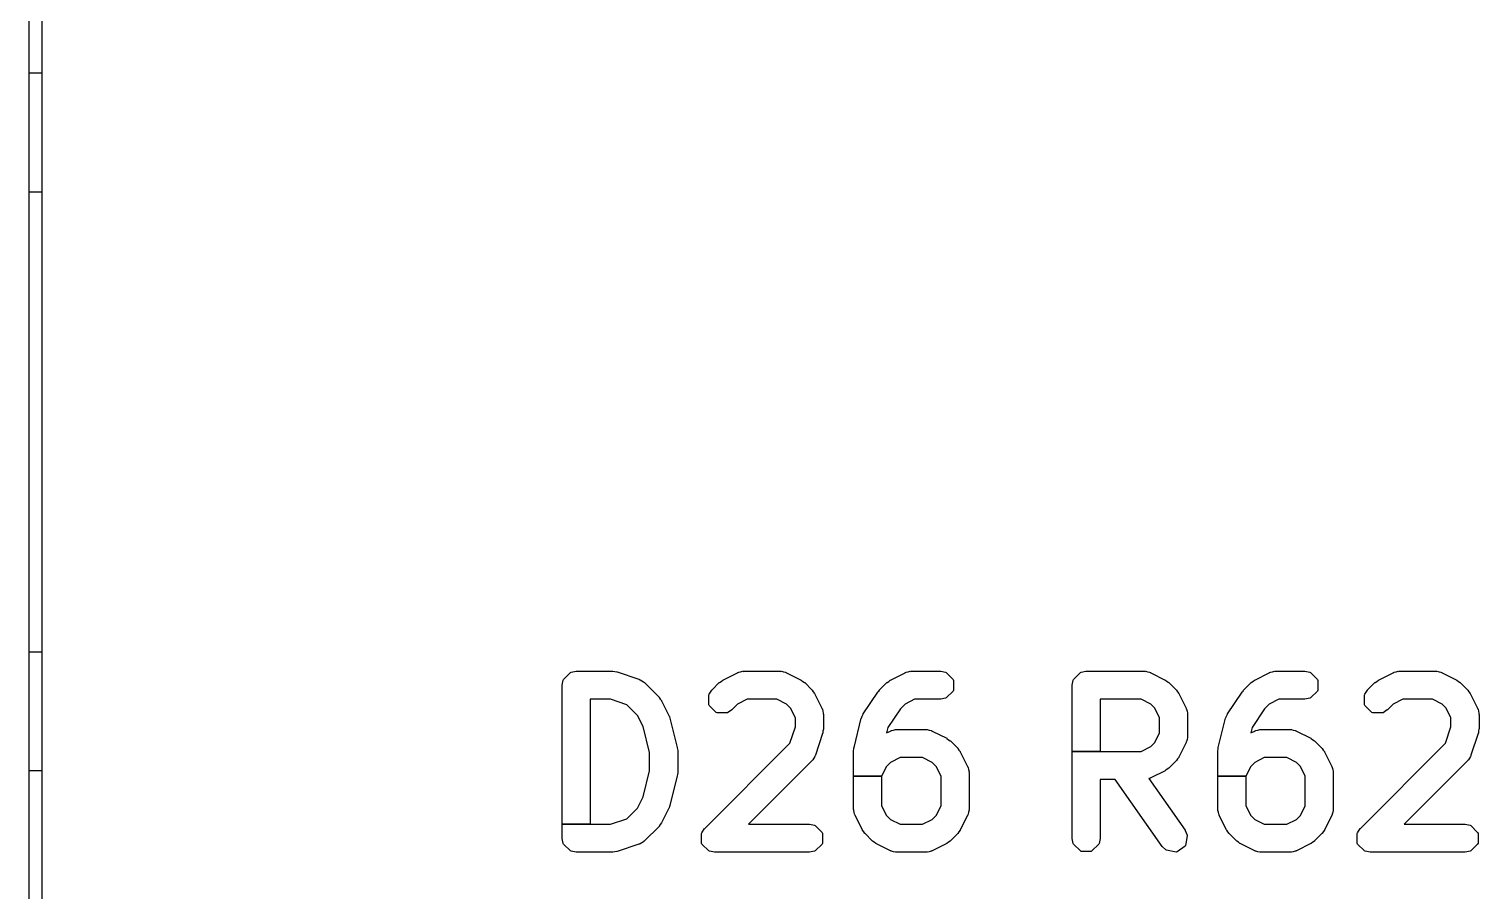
# Model space of a CAD drawing. Extents: x 29.4 to 66.2, y -106 to -17.8.
# Drawn here: x 30.17 to 35.86, y -31.58 to -28.2 of the extents above; entities that cross this region are included whole.
import ezdxf

# ---------------------------------------------------------------- set-up
doc = ezdxf.new("R2010")
doc.units = 0
doc.layers.add('BLACK', color=7, linetype='CONTINUOUS')

msp = doc.modelspace()

# ---------------------------------------------------------------- linework, layer by layer
at = {"layer": 'BLACK', "linetype": 'CONTINUOUS'}
for p, q in [((30.175, -88.960352), (30.175, -21)), ((30.225, -21.009494), (30.225, -88.957463)), ((30.175, -28.8384), (30.175, -28.3716)), ((30.175, -28.3716), (30.225, -28.3716)), ((30.225, -28.3716), (30.225, -28.8384)), ((30.225, -28.8384), (30.175, -28.8384)), ((30.175, -31.1084), (30.175, -30.6416)), ((30.175, -30.6416), (30.225, -30.6416)), ((30.225, -30.6416), (30.225, -31.1084)), ((32.266524, -30.771396), (32.27033, -30.752262)), ((32.27033, -30.752262), (32.271698, -30.749701)), ((32.271698, -30.749701), (32.298758, -30.722641)), ((32.298758, -30.722641), (32.301319, -30.721273)), ((32.301319, -30.721273), (32.320453, -30.717467)), ((32.320453, -30.717467), (32.321428, -30.717371)), ((32.321428, -30.717371), (32.464285, -30.717371)), ((32.464285, -30.717371), (32.46526, -30.717467)), ((32.46526, -30.717467), (32.472943, -30.718994)), ((32.472943, -30.718994), (32.480722, -30.719976)), ((32.480722, -30.719976), (32.481677, -30.720194)), ((32.481677, -30.720194), (32.567391, -30.748765)), ((32.567391, -30.748765), (32.568286, -30.749164)), ((32.568286, -30.749164), (32.569512, -30.749863)), ((32.569512, -30.749863), (32.571911, -30.750591)), ((32.571911, -30.750591), (32.578423, -30.754942)), ((32.578423, -30.754942), (32.585234, -30.758825)), ((32.585234, -30.758825), (32.586957, -30.760644)), ((32.586957, -30.760644), (32.588132, -30.76143)), ((32.588132, -30.76143), (32.58889, -30.762051)), ((32.58889, -30.762051), (32.646033, -30.819193)), ((32.853965, -30.790623), (32.882537, -30.762051)), ((32.882537, -30.762051), (32.883295, -30.76143)), ((32.883295, -30.76143), (32.88981, -30.757075)), ((32.88981, -30.757075), (32.896003, -30.75227)), ((32.896003, -30.75227), (32.896832, -30.751748)), ((32.896832, -30.751748), (32.953975, -30.723177)), ((32.953975, -30.723177), (32.954889, -30.722827)), ((32.954889, -30.722827), (32.95625, -30.722453)), ((32.95625, -30.722453), (32.958461, -30.721273)), ((32.958461, -30.721273), (32.966144, -30.719744)), ((32.966144, -30.719744), (32.973707, -30.717674)), ((32.973707, -30.717674), (32.976211, -30.717742)), ((32.976211, -30.717742), (32.977597, -30.717467)), ((32.977597, -30.717467), (32.978571, -30.717371)), ((32.978571, -30.717371), (33.121428, -30.717371)), ((33.121428, -30.717371), (33.122402, -30.717467)), ((33.122402, -30.717467), (33.123787, -30.717742)), ((33.123787, -30.717742), (33.126292, -30.717674)), ((33.126292, -30.717674), (33.133853, -30.719744)), ((33.133853, -30.719744), (33.141538, -30.721273)), ((33.141538, -30.721273), (33.143748, -30.722454)), ((33.143748, -30.722454), (33.145109, -30.722827)), ((33.145109, -30.722827), (33.146024, -30.723177)), ((33.146024, -30.723177), (33.203168, -30.751749)), ((33.203168, -30.751749), (33.203998, -30.752271)), ((33.203998, -30.752271), (33.210191, -30.757077)), ((33.210191, -30.757077), (33.216705, -30.76143)), ((33.216705, -30.76143), (33.217463, -30.762052)), ((33.217463, -30.762052), (33.246034, -30.790624)), ((33.511108, -30.790624), (33.539679, -30.762052)), ((33.539679, -30.762052), (33.540437, -30.76143)), ((33.540437, -30.76143), (33.546955, -30.757073)), ((33.546955, -30.757073), (33.553146, -30.75227)), ((33.553146, -30.75227), (33.553975, -30.751748)), ((33.553975, -30.751748), (33.611118, -30.723177)), ((33.611118, -30.723177), (33.612032, -30.722827)), ((33.612032, -30.722827), (33.613393, -30.722453)), ((33.613393, -30.722453), (33.615604, -30.721273)), ((33.615604, -30.721273), (33.623287, -30.719744)), ((33.623287, -30.719744), (33.63085, -30.717674)), ((33.63085, -30.717674), (33.633354, -30.717742)), ((33.633354, -30.717742), (33.63474, -30.717467)), ((33.63474, -30.717467), (33.635714, -30.717371)), ((33.635714, -30.717371), (33.75, -30.717371)), ((33.75, -30.717371), (33.750975, -30.717467)), ((33.750975, -30.717467), (33.770109, -30.721273)), ((33.770109, -30.721273), (33.77267, -30.722641)), ((33.77267, -30.722641), (33.79973, -30.749701)), ((33.79973, -30.749701), (33.801194, -30.753237)), ((33.801194, -30.753237), (33.801194, -30.791505)), ((34.266524, -30.771396), (34.27033, -30.752262)), ((34.27033, -30.752262), (34.271698, -30.749701)), ((34.271698, -30.749701), (34.298758, -30.722641)), ((34.298758, -30.722641), (34.301319, -30.721273)), ((34.301319, -30.721273), (34.320453, -30.717467)), ((34.320453, -30.717467), (34.321428, -30.717371)), ((34.321428, -30.717371), (34.549999, -30.717371)), ((34.549999, -30.717371), (34.550973, -30.717467)), ((34.550973, -30.717467), (34.552358, -30.717742)), ((34.552358, -30.717742), (34.554863, -30.717674)), ((34.554863, -30.717674), (34.562424, -30.719744)), ((34.562424, -30.719744), (34.570109, -30.721273)), ((34.570109, -30.721273), (34.572319, -30.722454)), ((34.572319, -30.722454), (34.57368, -30.722827)), ((34.57368, -30.722827), (34.574595, -30.723177)), ((34.574595, -30.723177), (34.631739, -30.751749)), ((34.631739, -30.751749), (34.632569, -30.752271)), ((34.632569, -30.752271), (34.638762, -30.757077)), ((34.638762, -30.757077), (34.645276, -30.76143)), ((34.645276, -30.76143), (34.646034, -30.762052)), ((34.646034, -30.762052), (34.674605, -30.790624)), ((34.939679, -30.790624), (34.96825, -30.762052)), ((34.96825, -30.762052), (34.969008, -30.76143)), ((34.969008, -30.76143), (34.975526, -30.757073)), ((34.975526, -30.757073), (34.981717, -30.75227)), ((34.981717, -30.75227), (34.982546, -30.751748)), ((34.982546, -30.751748), (35.039689, -30.723177)), ((35.039689, -30.723177), (35.040603, -30.722827)), ((35.040603, -30.722827), (35.041964, -30.722453)), ((35.041964, -30.722453), (35.044175, -30.721273)), ((35.044175, -30.721273), (35.051858, -30.719744)), ((35.051858, -30.719744), (35.059421, -30.717674)), ((35.059421, -30.717674), (35.061925, -30.717742)), ((35.061925, -30.717742), (35.063311, -30.717467)), ((35.063311, -30.717467), (35.064285, -30.717371)), ((35.064285, -30.717371), (35.178571, -30.717371)), ((35.178571, -30.717371), (35.179546, -30.717467)), ((35.179546, -30.717467), (35.19868, -30.721273)), ((35.19868, -30.721273), (35.201241, -30.722641)), ((35.201241, -30.722641), (35.228301, -30.749701)), ((35.228301, -30.749701), (35.229765, -30.753237)), ((35.229765, -30.753237), (35.229765, -30.791505)), ((35.425394, -30.790623), (35.453966, -30.762051)), ((35.453966, -30.762051), (35.454724, -30.76143)), ((35.454724, -30.76143), (35.461239, -30.757075)), ((35.461239, -30.757075), (35.467432, -30.75227)), ((35.467432, -30.75227), (35.468261, -30.751748)), ((35.468261, -30.751748), (35.525404, -30.723177)), ((35.525404, -30.723177), (35.526318, -30.722827)), ((35.526318, -30.722827), (35.527679, -30.722453)), ((35.527679, -30.722453), (35.52989, -30.721273)), ((35.52989, -30.721273), (35.537573, -30.719744)), ((35.537573, -30.719744), (35.545136, -30.717674)), ((35.545136, -30.717674), (35.54764, -30.717742)), ((35.54764, -30.717742), (35.549026, -30.717467)), ((35.549026, -30.717467), (35.55, -30.717371)), ((35.55, -30.717371), (35.692857, -30.717371)), ((35.692857, -30.717371), (35.693831, -30.717467)), ((35.693831, -30.717467), (35.695216, -30.717742)), ((35.695216, -30.717742), (35.697721, -30.717674)), ((35.697721, -30.717674), (35.705282, -30.719744)), ((35.705282, -30.719744), (35.712967, -30.721273)), ((35.712967, -30.721273), (35.715177, -30.722454)), ((35.715177, -30.722454), (35.716538, -30.722827)), ((35.716538, -30.722827), (35.717453, -30.723177)), ((35.717453, -30.723177), (35.774597, -30.751749)), ((35.774597, -30.751749), (35.775427, -30.752271)), ((35.775427, -30.752271), (35.78162, -30.757077)), ((35.78162, -30.757077), (35.788134, -30.76143)), ((35.788134, -30.76143), (35.788892, -30.762052)), ((35.788892, -30.762052), (35.817463, -30.790624)), ((32.266428, -30.772371), (32.266524, -30.771396)), ((32.266428, -31.317371), (32.266428, -30.772371)), ((32.646033, -30.819193), (32.646654, -30.819951)), ((32.646654, -30.819951), (32.651007, -30.826465)), ((32.841662, -30.81038), (32.842505, -30.807602)), ((32.841662, -30.848648), (32.841662, -30.81038)), ((32.842505, -30.807602), (32.853344, -30.791381)), ((32.853344, -30.791381), (32.853965, -30.790623)), ((33.246034, -30.790624), (33.246655, -30.791381)), ((33.246655, -30.791381), (33.251006, -30.797893)), ((33.251006, -30.797893), (33.255814, -30.804088)), ((33.255814, -30.804088), (33.256336, -30.804918)), ((33.256336, -30.804918), (33.284907, -30.862061)), ((33.447095, -30.884719), (33.504238, -30.799005)), ((33.504238, -30.799005), (33.504858, -30.798248)), ((33.504858, -30.798248), (33.508005, -30.795092)), ((33.508005, -30.795092), (33.510487, -30.79138)), ((33.510487, -30.79138), (33.511108, -30.790624)), ((33.770109, -30.823469), (33.750975, -30.827275)), ((33.77267, -30.822101), (33.770109, -30.823469)), ((33.79973, -30.795041), (33.77267, -30.822101)), ((33.801194, -30.791505), (33.79973, -30.795041)), ((34.266428, -30.772371), (34.266524, -30.771396)), ((34.266428, -31.031657), (34.266428, -30.772371)), ((34.674605, -30.790624), (34.675226, -30.791381)), ((34.675226, -30.791381), (34.679576, -30.797893)), ((34.679576, -30.797893), (34.684384, -30.804087)), ((34.684384, -30.804087), (34.684906, -30.804917)), ((34.684906, -30.804917), (34.713478, -30.86206)), ((34.875666, -30.884719), (34.932809, -30.799005)), ((34.932809, -30.799005), (34.933429, -30.798248)), ((34.933429, -30.798248), (34.936576, -30.795092)), ((34.936576, -30.795092), (34.939058, -30.79138)), ((34.939058, -30.79138), (34.939679, -30.790624)), ((35.19868, -30.823469), (35.179546, -30.827275)), ((35.201241, -30.822101), (35.19868, -30.823469)), ((35.228301, -30.795041), (35.201241, -30.822101)), ((35.229765, -30.791505), (35.228301, -30.795041)), ((35.413091, -30.81038), (35.413934, -30.807602)), ((35.413091, -30.848648), (35.413091, -30.81038)), ((35.413934, -30.807602), (35.424773, -30.791381)), ((35.424773, -30.791381), (35.425394, -30.790623)), ((35.817463, -30.790624), (35.818084, -30.791381)), ((35.818084, -30.791381), (35.822435, -30.797893)), ((35.822435, -30.797893), (35.827243, -30.804088)), ((35.827243, -30.804088), (35.827765, -30.804918)), ((35.827765, -30.804918), (35.856336, -30.862061)), ((32.455362, -30.827371), (32.376428, -30.827371)), ((32.376428, -30.827371), (32.376428, -31.317371)), ((32.520288, -30.849012), (32.455362, -30.827371)), ((32.561939, -30.890663), (32.520288, -30.849012)), ((32.651007, -30.826465), (32.655814, -30.832659)), ((32.655814, -30.832659), (32.656336, -30.833489)), ((32.656336, -30.833489), (32.684907, -30.890632)), ((32.843126, -30.852184), (32.841662, -30.848648)), ((32.870186, -30.879244), (32.843126, -30.852184)), ((32.873722, -30.880708), (32.870186, -30.879244)), ((32.91199, -30.880708), (32.873722, -30.880708)), ((32.914768, -30.879865), (32.91199, -30.880708)), ((32.930989, -30.869026), (32.914768, -30.879865)), ((32.931747, -30.868405), (32.930989, -30.869026)), ((32.954008, -30.846144), (32.931747, -30.868405)), ((32.991554, -30.827371), (32.954008, -30.846144)), ((33.108444, -30.827371), (32.991554, -30.827371)), ((33.145989, -30.846143), (33.108444, -30.827371)), ((33.161938, -30.862092), (33.145989, -30.846143)), ((33.180713, -30.89964), (33.161938, -30.862092)), ((33.284907, -30.862061), (33.285258, -30.862977)), ((33.285258, -30.862977), (33.28563, -30.864338)), ((33.28563, -30.864338), (33.286811, -30.866548)), ((33.286811, -30.866548), (33.28834, -30.874237)), ((33.28834, -30.874237), (33.290409, -30.881792)), ((33.592743, -30.864551), (33.543904, -30.937808)), ((33.611151, -30.846143), (33.592743, -30.864551)), ((33.648697, -30.827371), (33.611151, -30.846143)), ((33.75, -30.827371), (33.648697, -30.827371)), ((33.750975, -30.827275), (33.75, -30.827371)), ((34.537015, -30.827371), (34.376428, -30.827371)), ((34.376428, -30.827371), (34.376428, -31.031657)), ((34.57456, -30.846143), (34.537015, -30.827371)), ((34.590511, -30.862093), (34.57456, -30.846143)), ((34.609285, -30.89964), (34.590511, -30.862093)), ((34.713478, -30.86206), (34.713829, -30.862976)), ((34.713829, -30.862976), (34.714201, -30.864335)), ((34.714201, -30.864335), (34.715383, -30.866548)), ((34.715383, -30.866548), (34.716912, -30.874238)), ((34.716912, -30.874238), (34.718981, -30.881791)), ((35.021314, -30.864551), (34.972475, -30.937808)), ((35.039722, -30.846143), (35.021314, -30.864551)), ((35.077268, -30.827371), (35.039722, -30.846143)), ((35.178571, -30.827371), (35.077268, -30.827371)), ((35.179546, -30.827275), (35.178571, -30.827371)), ((35.414555, -30.852184), (35.413091, -30.848648)), ((35.441615, -30.879244), (35.414555, -30.852184)), ((35.445151, -30.880708), (35.441615, -30.879244)), ((35.483419, -30.880708), (35.445151, -30.880708)), ((35.486197, -30.879865), (35.483419, -30.880708)), ((35.502418, -30.869026), (35.486197, -30.879865)), ((35.503176, -30.868405), (35.502418, -30.869026)), ((35.525437, -30.846144), (35.503176, -30.868405)), ((35.562983, -30.827371), (35.525437, -30.846144)), ((35.679873, -30.827371), (35.562983, -30.827371)), ((35.717418, -30.846143), (35.679873, -30.827371)), ((35.733367, -30.862092), (35.717418, -30.846143)), ((35.752142, -30.89964), (35.733367, -30.862092)), ((35.856336, -30.862061), (35.856687, -30.862977)), ((35.856687, -30.862977), (35.857059, -30.864338)), ((35.857059, -30.864338), (35.85824, -30.866548)), ((35.85824, -30.866548), (35.859769, -30.874237)), ((35.859769, -30.874237), (35.861838, -30.881792)), ((32.583818, -30.934422), (32.561939, -30.890663)), ((32.609285, -31.036286), (32.583818, -30.934422)), ((32.684907, -30.890632), (32.685258, -30.891548)), ((32.685258, -30.891548), (32.686588, -30.896409)), ((32.686588, -30.896409), (32.688741, -30.900965)), ((32.688741, -30.900965), (32.689071, -30.901888)), ((32.689071, -30.901888), (32.717643, -31.016174)), ((33.159071, -30.999801), (33.180713, -30.934876)), ((33.180713, -30.934876), (33.180713, -30.89964)), ((33.290409, -30.881792), (33.29034, -30.884294)), ((33.29034, -30.884294), (33.290617, -30.885681)), ((33.290617, -30.885681), (33.290713, -30.886657)), ((33.290713, -30.886657), (33.290713, -30.9438)), ((33.410927, -31.016174), (33.439499, -30.901888)), ((33.439499, -30.901888), (33.439829, -30.900966)), ((33.439829, -30.900966), (33.443423, -30.893356)), ((33.443423, -30.893356), (33.446634, -30.885584)), ((33.446634, -30.885584), (33.447095, -30.884719)), ((33.543904, -30.937808), (33.538482, -30.959494)), ((34.609285, -30.959386), (34.609285, -30.89964)), ((34.718981, -30.881791), (34.718912, -30.884293)), ((34.718912, -30.884293), (34.719189, -30.885681)), ((34.719189, -30.885681), (34.719285, -30.886657)), ((34.719285, -30.886657), (34.719285, -30.972371)), ((34.839498, -31.016174), (34.86807, -30.901888)), ((34.86807, -30.901888), (34.8684, -30.900966)), ((34.8684, -30.900966), (34.871994, -30.893356)), ((34.871994, -30.893356), (34.875205, -30.885584)), ((34.875205, -30.885584), (34.875666, -30.884719)), ((34.972475, -30.937808), (34.967053, -30.959494)), ((35.7305, -30.999801), (35.752142, -30.934876)), ((35.752142, -30.934876), (35.752142, -30.89964)), ((35.861838, -30.881792), (35.861769, -30.884294)), ((35.861769, -30.884294), (35.862046, -30.885681)), ((35.862046, -30.885681), (35.862142, -30.886657)), ((35.862142, -30.886657), (35.862142, -30.9438)), ((33.28789, -30.961193), (33.259319, -31.046906)), ((33.288108, -30.960237), (33.28789, -30.961193)), ((33.289087, -30.952461), (33.288108, -30.960237)), ((33.290617, -30.944776), (33.289087, -30.952461)), ((33.290713, -30.9438), (33.290617, -30.944776)), ((33.538482, -30.959494), (33.553974, -30.951749)), ((33.553974, -30.951749), (33.554888, -30.951399)), ((33.554888, -30.951399), (33.556248, -30.951026)), ((33.556248, -30.951026), (33.558461, -30.949844)), ((33.558461, -30.949844), (33.566159, -30.948312)), ((33.566159, -30.948312), (33.573706, -30.946246)), ((33.573706, -30.946246), (33.57621, -30.946313)), ((33.57621, -30.946313), (33.577597, -30.946038)), ((33.577597, -30.946038), (33.578571, -30.945942)), ((33.578571, -30.945942), (33.692857, -30.945942)), ((33.692857, -30.945942), (33.693831, -30.946038)), ((33.693831, -30.946038), (33.695213, -30.946312)), ((33.695213, -30.946312), (33.697723, -30.946246)), ((33.697723, -30.946246), (33.705271, -30.948313)), ((33.705271, -30.948313), (33.712967, -30.949844)), ((33.712967, -30.949844), (33.71518, -30.951026)), ((33.71518, -30.951026), (33.716539, -30.951399)), ((33.716539, -30.951399), (33.717454, -30.951749)), ((33.717454, -30.951749), (33.774597, -30.980321)), ((33.774597, -30.980321), (33.775426, -30.980843)), ((33.775426, -30.980843), (33.781618, -30.985648)), ((33.781618, -30.985648), (33.788133, -30.990002)), ((33.788133, -30.990002), (33.78889, -30.990623)), ((33.78889, -30.990623), (33.817461, -31.019193)), ((34.590511, -30.996933), (34.609285, -30.959386)), ((34.714201, -30.994687), (34.713829, -30.996051)), ((34.715383, -30.99248), (34.714201, -30.994687)), ((34.716912, -30.984788), (34.715383, -30.99248)), ((34.718981, -30.977237), (34.716912, -30.984788)), ((34.719189, -30.973347), (34.718912, -30.974733)), ((34.718912, -30.974733), (34.718981, -30.977237)), ((34.719285, -30.972371), (34.719189, -30.973347)), ((34.967053, -30.959494), (34.982545, -30.951749)), ((34.982545, -30.951749), (34.983459, -30.951399)), ((34.983459, -30.951399), (34.984819, -30.951026)), ((34.984819, -30.951026), (34.987032, -30.949844)), ((34.987032, -30.949844), (34.99473, -30.948312)), ((34.99473, -30.948312), (35.002277, -30.946246)), ((35.002277, -30.946246), (35.004781, -30.946313)), ((35.004781, -30.946313), (35.006168, -30.946038)), ((35.006168, -30.946038), (35.007142, -30.945942)), ((35.007142, -30.945942), (35.121428, -30.945942)), ((35.121428, -30.945942), (35.122402, -30.946038)), ((35.122402, -30.946038), (35.123784, -30.946312)), ((35.123784, -30.946312), (35.126294, -30.946246)), ((35.126294, -30.946246), (35.133842, -30.948313)), ((35.133842, -30.948313), (35.141538, -30.949844)), ((35.141538, -30.949844), (35.143751, -30.951026)), ((35.143751, -30.951026), (35.14511, -30.951399)), ((35.14511, -30.951399), (35.146025, -30.951749)), ((35.146025, -30.951749), (35.203168, -30.980321)), ((35.203168, -30.980321), (35.203997, -30.980843)), ((35.203997, -30.980843), (35.210189, -30.985648)), ((35.210189, -30.985648), (35.216704, -30.990002)), ((35.216704, -30.990002), (35.217461, -30.990623)), ((35.217461, -30.990623), (35.246032, -31.019193)), ((35.859319, -30.961193), (35.830748, -31.046906)), ((35.859537, -30.960237), (35.859319, -30.961193)), ((35.860516, -30.952461), (35.859537, -30.960237)), ((35.862046, -30.944776), (35.860516, -30.952461)), ((35.862142, -30.9438), (35.862046, -30.944776)), ((32.609285, -31.108454), (32.609285, -31.036286)), ((32.717643, -31.016174), (32.717786, -31.017145)), ((32.717786, -31.017145), (32.718064, -31.022889)), ((32.718064, -31.022889), (32.719189, -31.028538)), ((32.719189, -31.028538), (32.719285, -31.029514)), ((32.719285, -31.029514), (32.719285, -31.115228)), ((32.825394, -31.33348), (33.159071, -30.999801)), ((33.257493, -31.051426), (33.253143, -31.057934)), ((33.25822, -31.049027), (33.257493, -31.051426)), ((33.25892, -31.047801), (33.25822, -31.049027)), ((33.259319, -31.046906), (33.25892, -31.047801)), ((33.409285, -31.029514), (33.409381, -31.028539)), ((33.409285, -31.12821), (33.409285, -31.029514)), ((33.409381, -31.028539), (33.410504, -31.02289)), ((33.410504, -31.02289), (33.410784, -31.017144)), ((33.410784, -31.017144), (33.410927, -31.016174)), ((33.817461, -31.019193), (33.818083, -31.019951)), ((33.818083, -31.019951), (33.822436, -31.026465)), ((33.822436, -31.026465), (33.827243, -31.032659)), ((33.827243, -31.032659), (33.827765, -31.033489)), ((33.827765, -31.033489), (33.856336, -31.090632)), ((34.266428, -31.372371), (34.266428, -31.031657)), ((34.266428, -31.031657), (34.376428, -31.031657)), ((34.376428, -31.031657), (34.266428, -31.031657)), ((34.376428, -31.031657), (34.537016, -31.031657)), ((34.537016, -31.031657), (34.574561, -31.012883)), ((34.574561, -31.012883), (34.590511, -30.996933)), ((34.713478, -30.996968), (34.684906, -31.054111)), ((34.713829, -30.996051), (34.713478, -30.996968)), ((34.837856, -31.029514), (34.837952, -31.028539)), ((34.837856, -31.12821), (34.837856, -31.029514)), ((34.837952, -31.028539), (34.839075, -31.02289)), ((34.839075, -31.02289), (34.839355, -31.017144)), ((34.839355, -31.017144), (34.839498, -31.016174)), ((35.246032, -31.019193), (35.246654, -31.019951)), ((35.246654, -31.019951), (35.251007, -31.026465)), ((35.251007, -31.026465), (35.255814, -31.032659)), ((35.255814, -31.032659), (35.256336, -31.033489)), ((35.256336, -31.033489), (35.284907, -31.090632)), ((35.396823, -31.33348), (35.7305, -30.999801)), ((35.828922, -31.051426), (35.824572, -31.057934)), ((35.829649, -31.049027), (35.828922, -31.051426)), ((35.830349, -31.047801), (35.829649, -31.049027)), ((35.830748, -31.046906), (35.830349, -31.047801)), ((30.225, -31.1084), (30.175, -31.1084)), ((32.583818, -31.210318), (32.609285, -31.108454)), ((33.246033, -31.068405), (32.997067, -31.317371)), ((33.246655, -31.067645), (33.246033, -31.068405)), ((33.247435, -31.066475), (33.246655, -31.067645)), ((33.249259, -31.06475), (33.247435, -31.066475)), ((33.253143, -31.057934), (33.249259, -31.06475)), ((33.538057, -31.090664), (33.519285, -31.12821)), ((33.554007, -31.074715), (33.538057, -31.090664)), ((33.591554, -31.055942), (33.554007, -31.074715)), ((33.679874, -31.055942), (33.591554, -31.055942)), ((33.717419, -31.074714), (33.679874, -31.055942)), ((33.733367, -31.090663), (33.717419, -31.074714)), ((33.752142, -31.128211), (33.733367, -31.090663)), ((33.856336, -31.090632), (33.856687, -31.091548)), ((33.856687, -31.091548), (33.857059, -31.092909)), ((33.857059, -31.092909), (33.85824, -31.095119)), ((33.85824, -31.095119), (33.859769, -31.102808)), ((33.859769, -31.102808), (33.861838, -31.110363)), ((34.631739, -31.107278), (34.574596, -31.13585)), ((34.632569, -31.106756), (34.631739, -31.107278)), ((34.638768, -31.101944), (34.632569, -31.106756)), ((34.645275, -31.097597), (34.638768, -31.101944)), ((34.646032, -31.096976), (34.645275, -31.097597)), ((34.674603, -31.068406), (34.646032, -31.096976)), ((34.675226, -31.067648), (34.674603, -31.068406)), ((34.679583, -31.061124), (34.675226, -31.067648)), ((34.684384, -31.054941), (34.679583, -31.061124)), ((34.684906, -31.054111), (34.684384, -31.054941)), ((34.966628, -31.090664), (34.947856, -31.12821)), ((34.982578, -31.074715), (34.966628, -31.090664)), ((35.020125, -31.055942), (34.982578, -31.074715)), ((35.108445, -31.055942), (35.020125, -31.055942)), ((35.14599, -31.074714), (35.108445, -31.055942)), ((35.161938, -31.090663), (35.14599, -31.074714)), ((35.180713, -31.128211), (35.161938, -31.090663)), ((35.284907, -31.090632), (35.285258, -31.091548)), ((35.285258, -31.091548), (35.28563, -31.092909)), ((35.28563, -31.092909), (35.286811, -31.095119)), ((35.286811, -31.095119), (35.28834, -31.102808)), ((35.28834, -31.102808), (35.290409, -31.110363)), ((35.817462, -31.068405), (35.568496, -31.317371)), ((35.818084, -31.067645), (35.817462, -31.068405)), ((35.818864, -31.066475), (35.818084, -31.067645)), ((35.820688, -31.06475), (35.818864, -31.066475)), ((35.824572, -31.057934), (35.820688, -31.06475)), ((32.717643, -31.128568), (32.689071, -31.242854)), ((32.717786, -31.127597), (32.717643, -31.128568)), ((32.718064, -31.121851), (32.717786, -31.127597)), ((32.719189, -31.116204), (32.718064, -31.121851)), ((32.719285, -31.115228), (32.719189, -31.116204)), ((33.409285, -31.258085), (33.409285, -31.12821)), ((33.409285, -31.12821), (33.519285, -31.12821)), ((33.519285, -31.12821), (33.409285, -31.12821)), ((33.519285, -31.12821), (33.519285, -31.245101)), ((33.752142, -31.245101), (33.752142, -31.128211)), ((33.861838, -31.110363), (33.861769, -31.112865)), ((33.861769, -31.112865), (33.862046, -31.114252)), ((33.862046, -31.114252), (33.862142, -31.115228)), ((33.862142, -31.115228), (33.862142, -31.258085)), ((34.435649, -31.141657), (34.376428, -31.141657)), ((34.376428, -31.141657), (34.376428, -31.372371)), ((34.619227, -31.403911), (34.435649, -31.141657)), ((34.570108, -31.137755), (34.567546, -31.138264)), ((34.567546, -31.138264), (34.709342, -31.34083)), ((34.572315, -31.136573), (34.570108, -31.137755)), ((34.573679, -31.136201), (34.572315, -31.136573)), ((34.574596, -31.13585), (34.573679, -31.136201)), ((34.837856, -31.258085), (34.837856, -31.12821)), ((34.837856, -31.12821), (34.947856, -31.12821)), ((34.947856, -31.12821), (34.837856, -31.12821)), ((34.947856, -31.12821), (34.947856, -31.245101)), ((35.180713, -31.245101), (35.180713, -31.128211)), ((35.290409, -31.110363), (35.29034, -31.112865)), ((35.29034, -31.112865), (35.290617, -31.114252)), ((35.290617, -31.114252), (35.290713, -31.115228)), ((35.290713, -31.115228), (35.290713, -31.258085)), ((32.561939, -31.254077), (32.583818, -31.210318)), ((32.520288, -31.295728), (32.561939, -31.254077)), ((32.684907, -31.25411), (32.656336, -31.311253)), ((32.685258, -31.253194), (32.684907, -31.25411)), ((32.686588, -31.248331), (32.685258, -31.253194)), ((32.688741, -31.243777), (32.686588, -31.248331)), ((32.689071, -31.242854), (32.688741, -31.243777)), ((33.409381, -31.259059), (33.409285, -31.258085)), ((33.409655, -31.260441), (33.409381, -31.259059)), ((33.409589, -31.262951), (33.409655, -31.260441)), ((33.411656, -31.270499), (33.409589, -31.262951)), ((33.413187, -31.278195), (33.411656, -31.270499)), ((33.414369, -31.280408), (33.413187, -31.278195)), ((33.519285, -31.245101), (33.538058, -31.282647)), ((33.733368, -31.282648), (33.752142, -31.245101)), ((33.85824, -31.278194), (33.85706, -31.280399)), ((33.859769, -31.270503), (33.85824, -31.278194)), ((33.861838, -31.26295), (33.859769, -31.270503)), ((33.862046, -31.259061), (33.861769, -31.260447)), ((33.861769, -31.260447), (33.861838, -31.26295)), ((33.862142, -31.258085), (33.862046, -31.259061)), ((34.837952, -31.259059), (34.837856, -31.258085)), ((34.838226, -31.260441), (34.837952, -31.259059)), ((34.83816, -31.262951), (34.838226, -31.260441)), ((34.840227, -31.270499), (34.83816, -31.262951)), ((34.841758, -31.278195), (34.840227, -31.270499)), ((34.84294, -31.280408), (34.841758, -31.278195)), ((34.947856, -31.245101), (34.966629, -31.282647)), ((35.161939, -31.282648), (35.180713, -31.245101)), ((35.286811, -31.278194), (35.285631, -31.280399)), ((35.28834, -31.270503), (35.286811, -31.278194)), ((35.290409, -31.26295), (35.28834, -31.270503)), ((35.290617, -31.259061), (35.29034, -31.260447)), ((35.29034, -31.260447), (35.290409, -31.26295)), ((35.290713, -31.258085), (35.290617, -31.259061)), ((32.266428, -31.372371), (32.266428, -31.317371)), ((32.266428, -31.317371), (32.376428, -31.317371)), ((32.376428, -31.317371), (32.266428, -31.317371)), ((32.376428, -31.317371), (32.455362, -31.317371)), ((32.455362, -31.317371), (32.520288, -31.295728)), ((32.646033, -31.325549), (32.58889, -31.382691)), ((32.646654, -31.324791), (32.646033, -31.325549)), ((32.651007, -31.318275), (32.646654, -31.324791)), ((32.655814, -31.312083), (32.651007, -31.318275)), ((32.656336, -31.311253), (32.655814, -31.312083)), ((32.813934, -31.350459), (32.824773, -31.334238)), ((32.824773, -31.334238), (32.825394, -31.33348)), ((32.997067, -31.317371), (33.235713, -31.317371)), ((33.235713, -31.317371), (33.236688, -31.317467)), ((33.236688, -31.317467), (33.255822, -31.321273)), ((33.255822, -31.321273), (33.258383, -31.322641)), ((33.258383, -31.322641), (33.285443, -31.349701)), ((33.414742, -31.281767), (33.414369, -31.280408)), ((33.415092, -31.282682), (33.414742, -31.281767)), ((33.443664, -31.339825), (33.415092, -31.282682)), ((33.538058, -31.282647), (33.554008, -31.298598)), ((33.554008, -31.298598), (33.591554, -31.317371)), ((33.591554, -31.317371), (33.679873, -31.317371)), ((33.679873, -31.317371), (33.717418, -31.298598)), ((33.717418, -31.298598), (33.733368, -31.282648)), ((33.856336, -31.282681), (33.827765, -31.339824)), ((33.856687, -31.281764), (33.856336, -31.282681)), ((33.85706, -31.280399), (33.856687, -31.281764)), ((34.843313, -31.281767), (34.84294, -31.280408)), ((34.843663, -31.282682), (34.843313, -31.281767)), ((34.872235, -31.339825), (34.843663, -31.282682)), ((34.966629, -31.282647), (34.982579, -31.298598)), ((34.982579, -31.298598), (35.020125, -31.317371)), ((35.020125, -31.317371), (35.108444, -31.317371)), ((35.108444, -31.317371), (35.145989, -31.298598)), ((35.145989, -31.298598), (35.161939, -31.282648)), ((35.284907, -31.282681), (35.256336, -31.339824)), ((35.285258, -31.281764), (35.284907, -31.282681)), ((35.285631, -31.280399), (35.285258, -31.281764)), ((35.385363, -31.350459), (35.396202, -31.334238)), ((35.396202, -31.334238), (35.396823, -31.33348)), ((35.568496, -31.317371), (35.807142, -31.317371)), ((35.807142, -31.317371), (35.808117, -31.317467)), ((35.808117, -31.317467), (35.827251, -31.321273)), ((35.827251, -31.321273), (35.829812, -31.322641)), ((35.829812, -31.322641), (35.856872, -31.349701)), ((32.266524, -31.373346), (32.266428, -31.372371)), ((32.27033, -31.39248), (32.266524, -31.373346)), ((32.271698, -31.395041), (32.27033, -31.39248)), ((32.578423, -31.389798), (32.571911, -31.394151)), ((32.585234, -31.385917), (32.578423, -31.389798)), ((32.586955, -31.384097), (32.585234, -31.385917)), ((32.588131, -31.383313), (32.586955, -31.384097)), ((32.58889, -31.382691), (32.588131, -31.383313)), ((32.813091, -31.353237), (32.813934, -31.350459)), ((32.813091, -31.391505), (32.813091, -31.353237)), ((32.814555, -31.395041), (32.813091, -31.391505)), ((33.285443, -31.349701), (33.286907, -31.353237)), ((33.286907, -31.391505), (33.285443, -31.395041)), ((33.286907, -31.353237), (33.286907, -31.391505)), ((33.444186, -31.340655), (33.443664, -31.339825)), ((33.448992, -31.346847), (33.444186, -31.340655)), ((33.453344, -31.353361), (33.448992, -31.346847)), ((33.453965, -31.354118), (33.453344, -31.353361)), ((33.482536, -31.38269), (33.453965, -31.354118)), ((33.483294, -31.383312), (33.482536, -31.38269)), ((33.489812, -31.387667), (33.483294, -31.383312)), ((33.496003, -31.392472), (33.489812, -31.387667)), ((33.496832, -31.392994), (33.496003, -31.392472)), ((33.553975, -31.421565), (33.496832, -31.392994)), ((33.774597, -31.392993), (33.717453, -31.421565)), ((33.775427, -31.392471), (33.774597, -31.392993)), ((33.78161, -31.38767), (33.775427, -31.392471)), ((33.788134, -31.383313), (33.78161, -31.38767)), ((33.788892, -31.38269), (33.788134, -31.383313)), ((33.817463, -31.354118), (33.788892, -31.38269)), ((33.818085, -31.353361), (33.817463, -31.354118)), ((33.822442, -31.346837), (33.818085, -31.353361)), ((33.827243, -31.340654), (33.822442, -31.346837)), ((33.827765, -31.339824), (33.827243, -31.340654)), ((34.266524, -31.373346), (34.266428, -31.372371)), ((34.27033, -31.39248), (34.266524, -31.373346)), ((34.271698, -31.395041), (34.27033, -31.39248)), ((34.372526, -31.39248), (34.371158, -31.395041)), ((34.376332, -31.373346), (34.372526, -31.39248)), ((34.376428, -31.372371), (34.376332, -31.373346)), ((34.709342, -31.34083), (34.709823, -31.341684)), ((34.709823, -31.341684), (34.717678, -31.359542)), ((34.718025, -31.362424), (34.711374, -31.400111)), ((34.717678, -31.359542), (34.718025, -31.362424)), ((34.872757, -31.340655), (34.872235, -31.339825)), ((34.877563, -31.346847), (34.872757, -31.340655)), ((34.881915, -31.353361), (34.877563, -31.346847)), ((34.882536, -31.354118), (34.881915, -31.353361)), ((34.911107, -31.38269), (34.882536, -31.354118)), ((34.911865, -31.383312), (34.911107, -31.38269)), ((34.918383, -31.387667), (34.911865, -31.383312)), ((34.924574, -31.392472), (34.918383, -31.387667)), ((34.925403, -31.392994), (34.924574, -31.392472)), ((34.982546, -31.421565), (34.925403, -31.392994)), ((35.203168, -31.392993), (35.146024, -31.421565)), ((35.203998, -31.392471), (35.203168, -31.392993)), ((35.210181, -31.38767), (35.203998, -31.392471)), ((35.216705, -31.383313), (35.210181, -31.38767)), ((35.217463, -31.38269), (35.216705, -31.383313)), ((35.246034, -31.354118), (35.217463, -31.38269)), ((35.246656, -31.353361), (35.246034, -31.354118)), ((35.251013, -31.346837), (35.246656, -31.353361)), ((35.255814, -31.340654), (35.251013, -31.346837)), ((35.256336, -31.339824), (35.255814, -31.340654)), ((35.38452, -31.353237), (35.385363, -31.350459)), ((35.38452, -31.391505), (35.38452, -31.353237)), ((35.385984, -31.395041), (35.38452, -31.391505)), ((35.856872, -31.349701), (35.858336, -31.353237)), ((35.858336, -31.391505), (35.856872, -31.395041)), ((35.858336, -31.353237), (35.858336, -31.391505)), ((32.298758, -31.422101), (32.271698, -31.395041)), ((32.301319, -31.423469), (32.298758, -31.422101)), ((32.320453, -31.427275), (32.301319, -31.423469)), ((32.321428, -31.427371), (32.320453, -31.427275)), ((32.464285, -31.427371), (32.321428, -31.427371)), ((32.465261, -31.427275), (32.464285, -31.427371)), ((32.472947, -31.425745), (32.465261, -31.427275)), ((32.480721, -31.424766), (32.472947, -31.425745)), ((32.481677, -31.424548), (32.480721, -31.424766)), ((32.567391, -31.395977), (32.481677, -31.424548)), ((32.568286, -31.395578), (32.567391, -31.395977)), ((32.569512, -31.394878), (32.568286, -31.395578)), ((32.571911, -31.394151), (32.569512, -31.394878)), ((32.841615, -31.422101), (32.814555, -31.395041)), ((32.844176, -31.423469), (32.841615, -31.422101)), ((32.86331, -31.427275), (32.844176, -31.423469)), ((32.864285, -31.427371), (32.86331, -31.427275)), ((33.235713, -31.427371), (32.864285, -31.427371)), ((33.236688, -31.427275), (33.235713, -31.427371)), ((33.255822, -31.423469), (33.236688, -31.427275)), ((33.258383, -31.422101), (33.255822, -31.423469)), ((33.285443, -31.395041), (33.258383, -31.422101)), ((33.554891, -31.421916), (33.553975, -31.421565)), ((33.556252, -31.422288), (33.554891, -31.421916)), ((33.558462, -31.423469), (33.556252, -31.422288)), ((33.566151, -31.424998), (33.558462, -31.423469)), ((33.573706, -31.427067), (33.566151, -31.424998)), ((33.576208, -31.426998), (33.573706, -31.427067)), ((33.577595, -31.427275), (33.576208, -31.426998)), ((33.578571, -31.427371), (33.577595, -31.427275)), ((33.692857, -31.427371), (33.578571, -31.427371)), ((33.693833, -31.427275), (33.692857, -31.427371)), ((33.695219, -31.426998), (33.693833, -31.427275)), ((33.697722, -31.427067), (33.695219, -31.426998)), ((33.705275, -31.424998), (33.697722, -31.427067)), ((33.712966, -31.423469), (33.705275, -31.424998)), ((33.715171, -31.422289), (33.712966, -31.423469)), ((33.716536, -31.421916), (33.715171, -31.422289)), ((33.717453, -31.421565), (33.716536, -31.421916)), ((34.298758, -31.422101), (34.271698, -31.395041)), ((34.302294, -31.423565), (34.298758, -31.422101)), ((34.340562, -31.423565), (34.302294, -31.423565)), ((34.344098, -31.422101), (34.340562, -31.423565)), ((34.371158, -31.395041), (34.344098, -31.422101)), ((34.619865, -31.404655), (34.619227, -31.403911)), ((34.633956, -31.418147), (34.619865, -31.404655)), ((34.636545, -31.41946), (34.633956, -31.418147)), ((34.674231, -31.426111), (34.636545, -31.41946)), ((34.677967, -31.425283), (34.674231, -31.426111)), ((34.709317, -31.403338), (34.677967, -31.425283)), ((34.711374, -31.400111), (34.709317, -31.403338)), ((34.983462, -31.421916), (34.982546, -31.421565)), ((34.984823, -31.422288), (34.983462, -31.421916)), ((34.987033, -31.423469), (34.984823, -31.422288)), ((34.994722, -31.424998), (34.987033, -31.423469)), ((35.002277, -31.427067), (34.994722, -31.424998)), ((35.004779, -31.426998), (35.002277, -31.427067)), ((35.006166, -31.427275), (35.004779, -31.426998)), ((35.007142, -31.427371), (35.006166, -31.427275)), ((35.121428, -31.427371), (35.007142, -31.427371)), ((35.122404, -31.427275), (35.121428, -31.427371)), ((35.12379, -31.426998), (35.122404, -31.427275)), ((35.126293, -31.427067), (35.12379, -31.426998)), ((35.133846, -31.424998), (35.126293, -31.427067)), ((35.141537, -31.423469), (35.133846, -31.424998)), ((35.143742, -31.422289), (35.141537, -31.423469)), ((35.145107, -31.421916), (35.143742, -31.422289)), ((35.146024, -31.421565), (35.145107, -31.421916)), ((35.413044, -31.422101), (35.385984, -31.395041)), ((35.415605, -31.423469), (35.413044, -31.422101)), ((35.434739, -31.427275), (35.415605, -31.423469)), ((35.435714, -31.427371), (35.434739, -31.427275)), ((35.807142, -31.427371), (35.435714, -31.427371)), ((35.808117, -31.427275), (35.807142, -31.427371)), ((35.827251, -31.423469), (35.808117, -31.427275)), ((35.829812, -31.422101), (35.827251, -31.423469)), ((35.856872, -31.395041), (35.829812, -31.422101))]:
    msp.add_line(p, q, dxfattribs=at)

doc.saveas('drawing.dxf')
